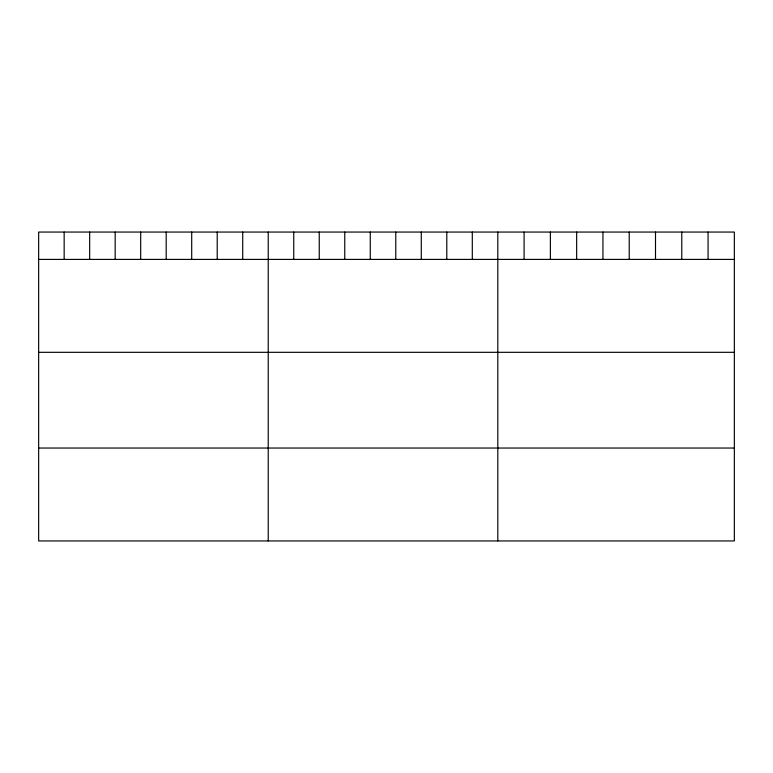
<?xml version="1.0" encoding="UTF-8"?>
<svg xmlns="http://www.w3.org/2000/svg" width="773" height="773" viewBox="0 0 773 773"><rect width="100%" height="100%" fill="white"/><g stroke="black" fill="none" stroke-linecap="round" stroke-linejoin="round"><path stroke-width="1.16" d="M734.35 259.409L734.35 540.945L38.65 540.945L38.65 232.055L734.35 232.055L734.35 259.409L38.65 259.409M38.65 352.314L734.35 352.314M38.65 448.04L734.35 448.04M708.068 232.055L708.068 259.409M681.786 232.055L681.786 259.409M655.504 232.055L655.504 259.409M629.222 232.055L629.222 259.409M602.94 232.055L602.94 259.409M576.658 232.055L576.658 259.409M550.376 232.055L550.376 259.409M524.094 232.055L524.094 259.409M497.812 232.055L497.812 540.945M472.303 232.055L472.303 259.409M446.794 232.055L446.794 259.409M421.285 232.055L421.285 259.409M395.776 232.055L395.776 259.409M370.267 232.055L370.267 259.409M344.758 232.055L344.758 259.409M319.249 232.055L319.249 259.409M293.74 232.055L293.74 259.409M268.231 232.055L268.231 540.945M242.722 232.055L242.722 259.409M217.213 232.055L217.213 259.409M191.704 232.055L191.704 259.409M166.195 232.055L166.195 259.409M140.686 232.055L140.686 259.409M115.177 232.055L115.177 259.409M89.668 232.055L89.668 259.409M64.159 232.055L64.159 259.409"/></g></svg>
